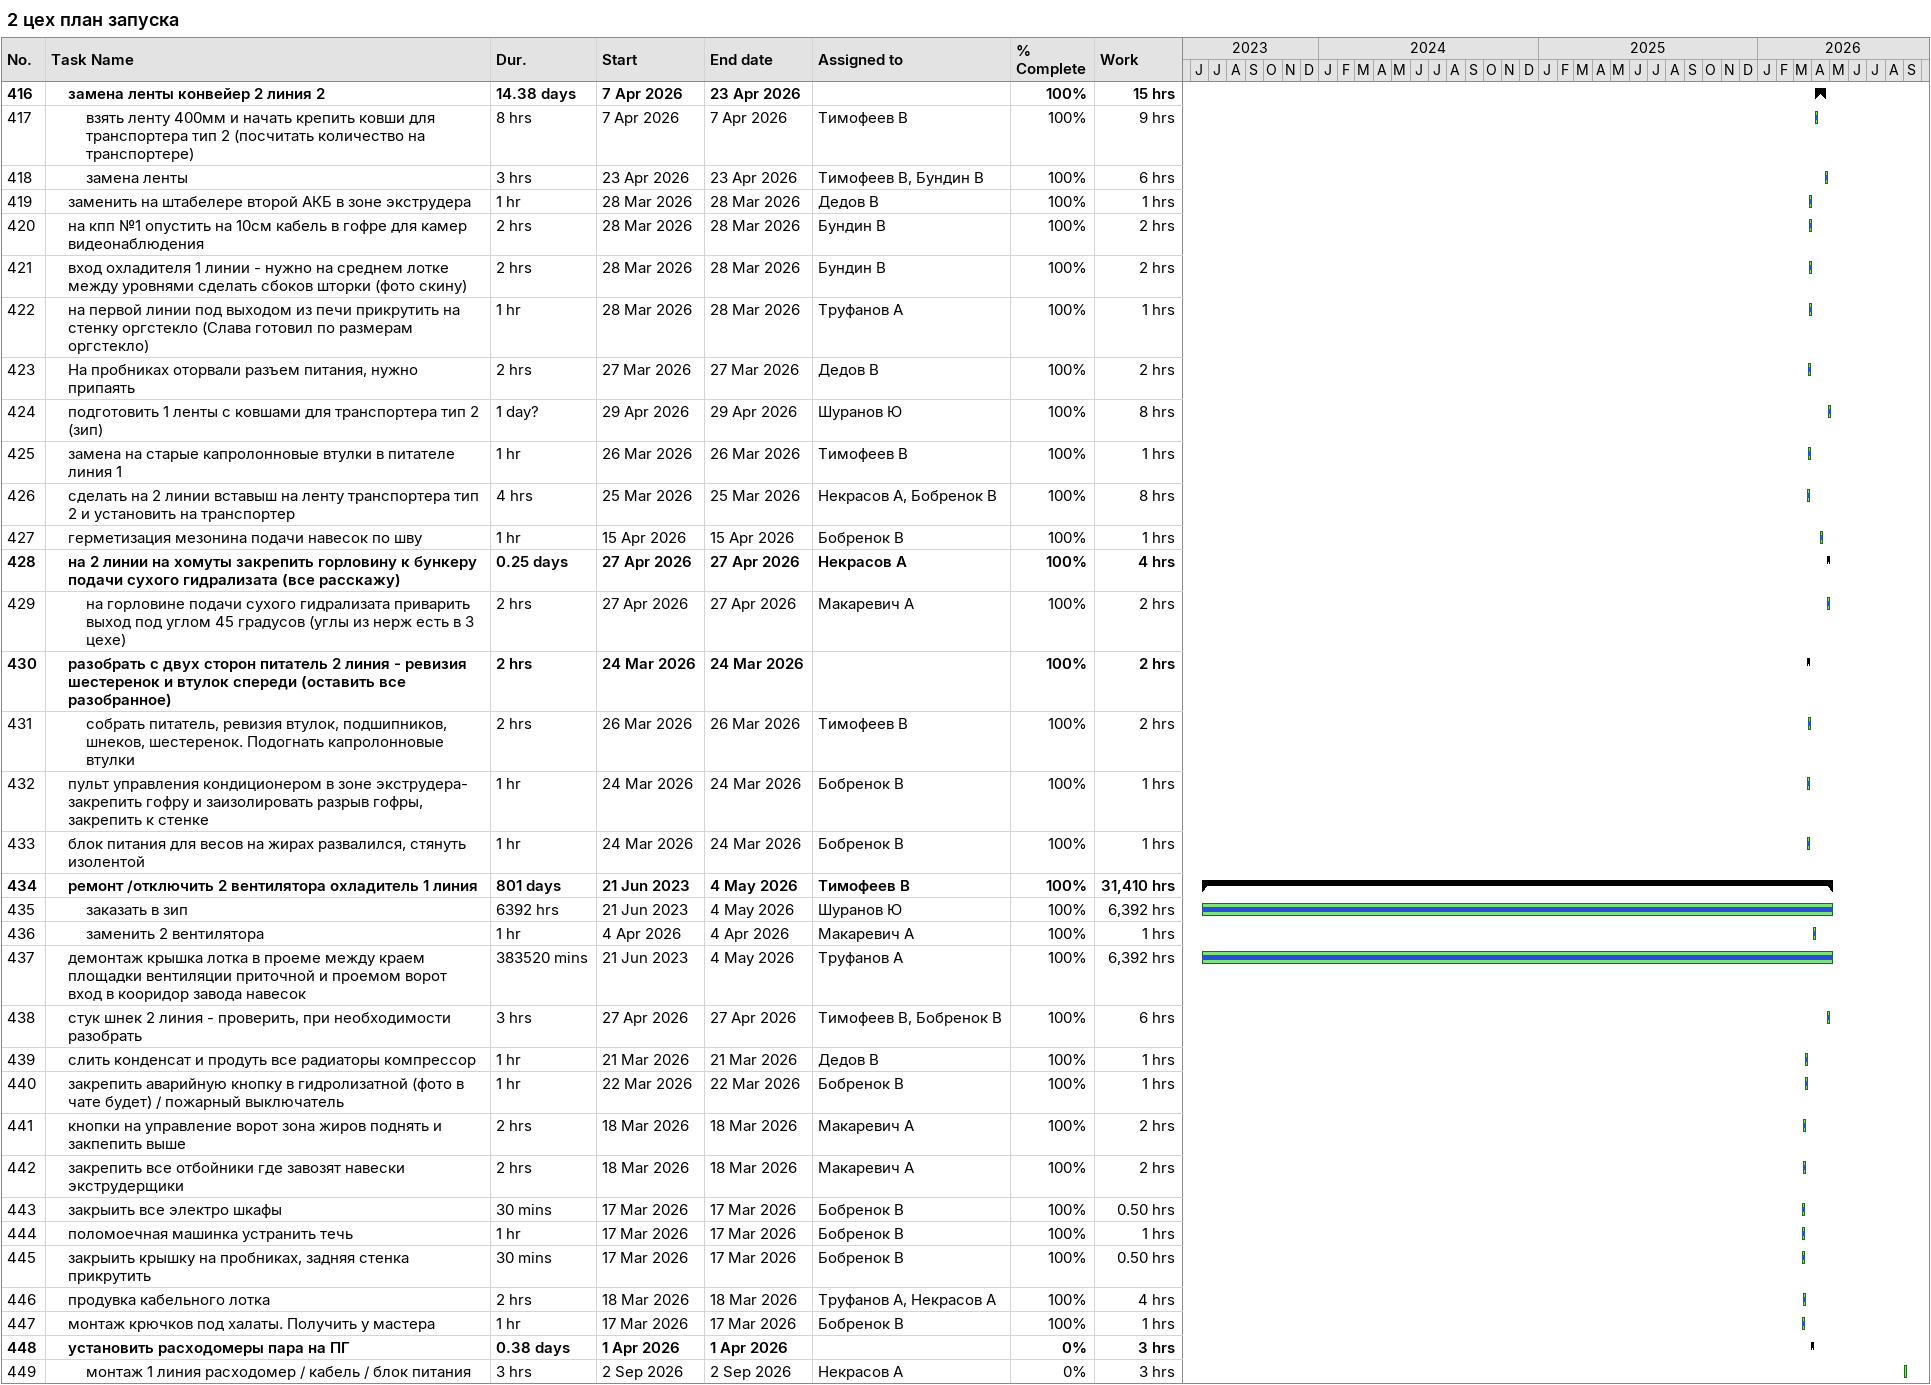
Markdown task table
2 цех план запуска

| ID | Level | Task | Duration | Start | Finish | Resources | % complete | Work (h) |
|---|---|---|---|---|---|---|---|---|
| 416 | 2 | **замена ленты конвейер 2 линия 2** | 14.38d | 2026-04-07 | 2026-04-23 |  | 100 | 15 |
| 417 | 3 | взять ленту 400мм и начать крепить ковши для транспортера тип 2 (посчитать количество на транспортере) | 8h | 2026-04-07 | 2026-04-07 | Тимофеев В | 100 | 9 |
| 418 | 3 | замена ленты | 3h | 2026-04-23 | 2026-04-23 | Тимофеев В, Бундин В | 100 | 6 |
| 419 | 2 | заменить на штабелере второй АКБ в зоне экструдера | 1h | 2026-03-28 | 2026-03-28 | Дедов В | 100 | 1 |
| 420 | 2 | на кпп №1 опустить на 10см кабель в гофре для камер видеонаблюдения | 2h | 2026-03-28 | 2026-03-28 | Бундин В | 100 | 2 |
| 421 | 2 | вход охладителя 1 линии - нужно на среднем лотке между уровнями сделать сбоков шторки (фото скину) | 2h | 2026-03-28 | 2026-03-28 | Бундин В | 100 | 2 |
| 422 | 2 | на первой линии под выходом из печи прикрутить на стенку оргстекло (Слава готовил по размерам оргстекло) | 1h | 2026-03-28 | 2026-03-28 | Труфанов А | 100 | 1 |
| 423 | 2 | На пробниках оторвали разъем питания, нужно припаять | 2h | 2026-03-27 | 2026-03-27 | Дедов В | 100 | 2 |
| 424 | 2 | подготовить 1 ленты с ковшами для транспортера тип 2 (зип) | 1d? | 2026-04-29 | 2026-04-29 | Шуранов Ю | 100 | 8 |
| 425 | 2 | замена на старые капролонновые втулки в питателе линия 1 | 1h | 2026-03-26 | 2026-03-26 | Тимофеев В | 100 | 1 |
| 426 | 2 | сделать на 2 линии вставыш на ленту транспортера тип 2 и установить на транспортер | 4h | 2026-03-25 | 2026-03-25 | Некрасов А, Бобренок В | 100 | 8 |
| 427 | 2 | герметизация мезонина подачи навесок по шву | 1h | 2026-04-15 | 2026-04-15 | Бобренок В | 100 | 1 |
| 428 | 2 | **на 2 линии на хомуты закрепить горловину к бункеру подачи сухого гидрализата (все расскажу)** | 0.25d | 2026-04-27 | 2026-04-27 | Некрасов А | 100 | 4 |
| 429 | 3 | на горловине подачи сухого гидрализата приварить выход под углом 45 градусов (углы из нерж есть в 3 цехе) | 2h | 2026-04-27 | 2026-04-27 | Макаревич А | 100 | 2 |
| 430 | 2 | **разобрать с двух сторон питатель 2 линия - ревизия шестеренок и втулок спереди (оставить все разобранное)** | 2h | 2026-03-24 | 2026-03-24 |  | 100 | 2 |
| 431 | 3 | собрать питатель, ревизия втулок, подшипников, шнеков, шестеренок. Подогнать капролонновые втулки | 2h | 2026-03-26 | 2026-03-26 | Тимофеев В | 100 | 2 |
| 432 | 2 | пульт управления кондиционером в зоне экструдера- закрепить гофру и заизолировать разрыв гофры, закрепить к стенке | 1h | 2026-03-24 | 2026-03-24 | Бобренок В | 100 | 1 |
| 433 | 2 | блок питания для весов на жирах развалился, стянуть изолентой | 1h | 2026-03-24 | 2026-03-24 | Бобренок В | 100 | 1 |
| 434 | 2 | **ремонт /отключить 2 вентилятора охладитель 1 линия** | 801d | 2023-06-21 | 2026-05-04 | Тимофеев В | 100 | 31410 |
| 435 | 3 | заказать в зип | 6392h | 2023-06-21 | 2026-05-04 | Шуранов Ю | 100 | 6392 |
| 436 | 3 | заменить 2 вентилятора | 1h | 2026-04-04 | 2026-04-04 | Макаревич А | 100 | 1 |
| 437 | 2 | демонтаж крышка лотка в проеме между краем площадки вентиляции приточной и проемом ворот вход в кооридор завода навесок | 383520min | 2023-06-21 | 2026-05-04 | Труфанов А | 100 | 6392 |
| 438 | 2 | стук шнек 2 линия - проверить, при необходимости разобрать | 3h | 2026-04-27 | 2026-04-27 | Тимофеев В, Бобренок В | 100 | 6 |
| 439 | 2 | слить конденсат и продуть все радиаторы компрессор | 1h | 2026-03-21 | 2026-03-21 | Дедов В | 100 | 1 |
| 440 | 2 | закрепить аварийную кнопку в гидролизатной (фото в чате будет) / пожарный выключатель | 1h | 2026-03-22 | 2026-03-22 | Бобренок В | 100 | 1 |
| 441 | 2 | кнопки на управление ворот зона жиров поднять и закпепить выше | 2h | 2026-03-18 | 2026-03-18 | Макаревич А | 100 | 2 |
| 442 | 2 | закрепить все отбойники где завозят навески экструдерщики | 2h | 2026-03-18 | 2026-03-18 | Макаревич А | 100 | 2 |
| 443 | 2 | закрыить все электро шкафы | 30min | 2026-03-17 | 2026-03-17 | Бобренок В | 100 | 0.50 |
| 444 | 2 | поломоечная машинка устранить течь | 1h | 2026-03-17 | 2026-03-17 | Бобренок В | 100 | 1 |
| 445 | 2 | закрыить крышку на пробниках, задняя стенка прикрутить | 30min | 2026-03-17 | 2026-03-17 | Бобренок В | 100 | 0.50 |
| 446 | 2 | продувка кабельного лотка | 2h | 2026-03-18 | 2026-03-18 | Труфанов А, Некрасов А | 100 | 4 |
| 447 | 2 | монтаж крючков под халаты. Получить у мастера | 1h | 2026-03-17 | 2026-03-17 | Бобренок В | 100 | 1 |
| 448 | 2 | **установить расходомеры пара на ПГ** | 0.38d | 2026-04-01 | 2026-04-01 |  | 0 | 3 |
| 449 | 3 | монтаж 1 линия расходомер / кабель / блок питания | 3h | 2026-09-02 | 2026-09-02 | Некрасов А | 0 | 3 |
